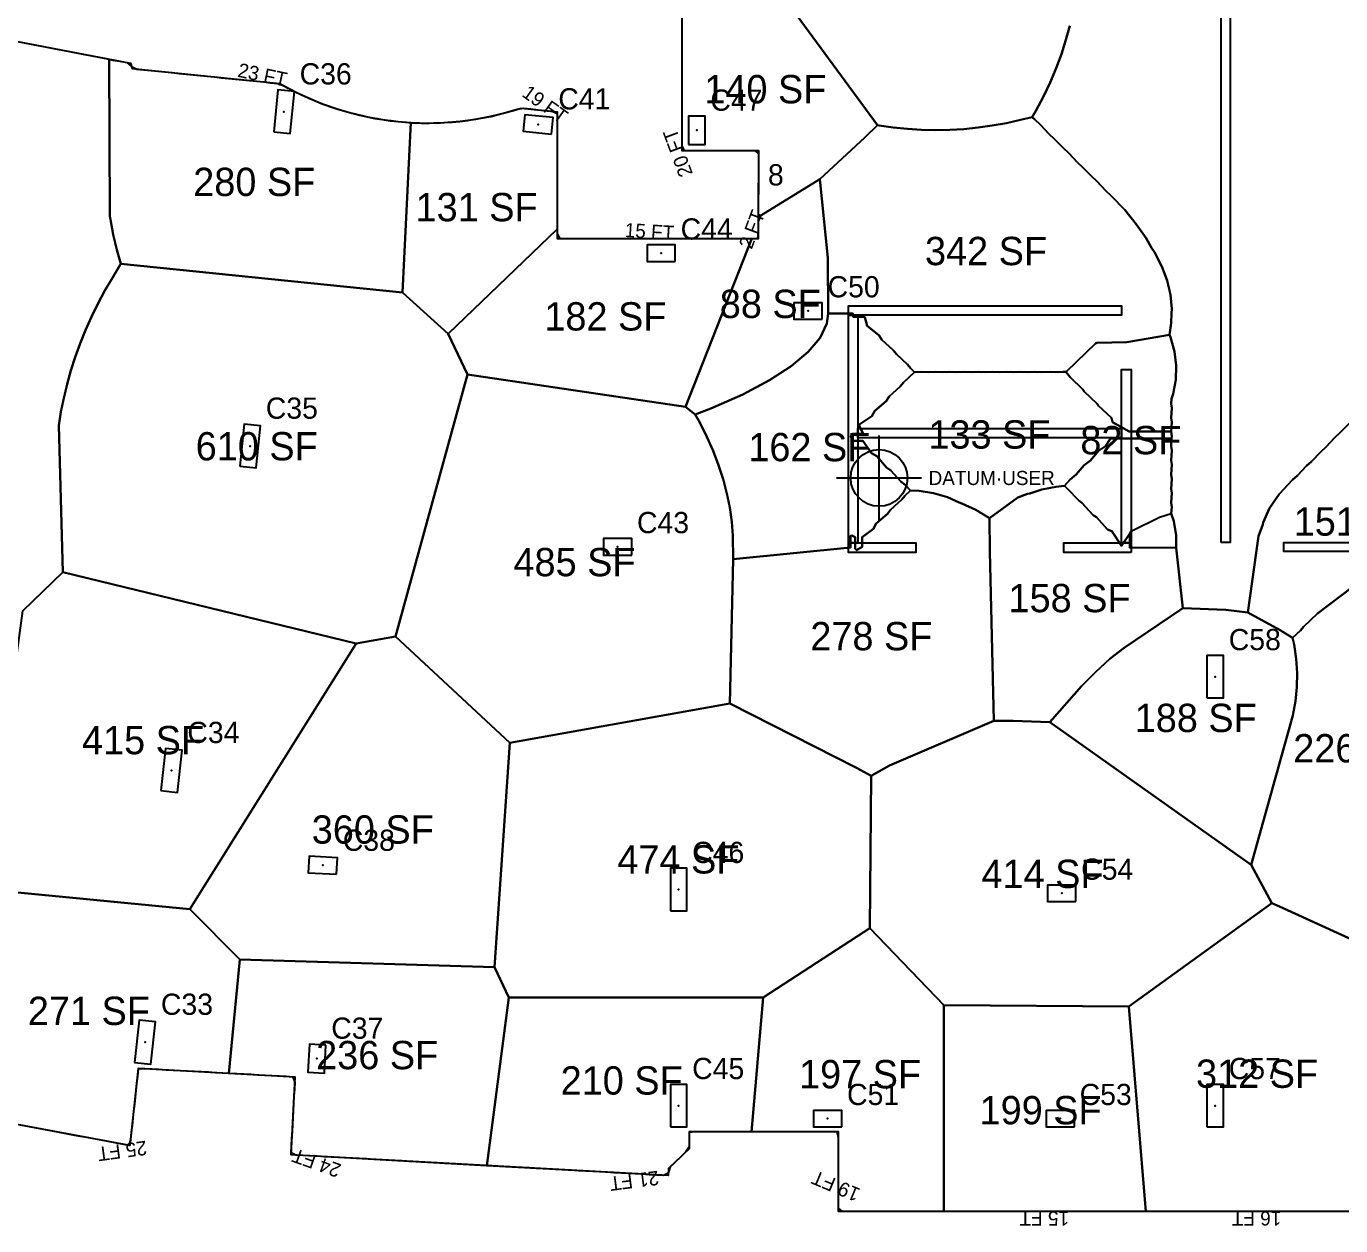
# Model space of a CAD drawing. Header units: metres. Extents: x 3272 to 9634, y 5311 to 56288.
# Drawn here: x 5755 to 6869, y 29863 to 30880 of the extents above; entities that cross this region are included whole.
import ezdxf
from ezdxf.enums import TextEntityAlignment as Align

# ---------------------------------------------------------------- set-up
doc = ezdxf.new("R2010")
doc.units = ezdxf.units.M
for name, color, linetype in [('BOUNDARY', 5, 'Continuous'), ('COL-LABEL', 2, 'Continuous'), ('COLS', 2, 'Continuous'), ('FLOOR NUMBER', 3, 'Continuous'), ('FLOOR_3_AREA_LABELS', 3, 'Continuous'), ('FLOOR_3_BOUNDARY', 5, 'Continuous'), ('FLOOR_3_COLUMNS', 7, 'Continuous'), ('FLOOR_3_DATUM', 4, 'Continuous'), ('FLOOR_3_FASCADE_COLUMNS', 30, 'Continuous'), ('FLOOR_3_FASCADE_WALLS', 4, 'Continuous'), ('FLOOR_3_LARGE_TRIBUTARY', 6, 'Continuous'), ('FLOOR_3_TRIBUTARY_COL_100', 2, 'Continuous'), ('FLOOR_3_TRIBUTARY_COL_104', 2, 'Continuous'), ('FLOOR_3_TRIBUTARY_COL_13', 2, 'Continuous'), ('FLOOR_3_TRIBUTARY_COL_19', 2, 'Continuous'), ('FLOOR_3_TRIBUTARY_COL_20', 2, 'Continuous'), ('FLOOR_3_TRIBUTARY_COL_21', 2, 'Continuous'), ('FLOOR_3_TRIBUTARY_COL_26', 2, 'Continuous'), ('FLOOR_3_TRIBUTARY_COL_3', 2, 'Continuous'), ('FLOOR_3_TRIBUTARY_COL_4', 2, 'Continuous'), ('FLOOR_3_TRIBUTARY_COL_5', 2, 'Continuous'), ('FLOOR_3_TRIBUTARY_COL_68', 2, 'Continuous'), ('FLOOR_3_TRIBUTARY_COL_69', 2, 'Continuous'), ('FLOOR_3_TRIBUTARY_COL_70', 2, 'Continuous'), ('FLOOR_3_TRIBUTARY_COL_71', 2, 'Continuous'), ('FLOOR_3_TRIBUTARY_COL_75', 2, 'Continuous'), ('FLOOR_3_TRIBUTARY_COL_76', 2, 'Continuous'), ('FLOOR_3_TRIBUTARY_COL_77', 2, 'Continuous'), ('FLOOR_3_TRIBUTARY_COL_78', 2, 'Continuous'), ('FLOOR_3_TRIBUTARY_COL_79', 2, 'Continuous'), ('FLOOR_3_WALL_TRIBUTARY_63', 1, 'Continuous'), ('FLOOR_3_WALL_TRIBUTARY_69', 1, 'Continuous'), ('FLOOR_3_WALL_TRIBUTARY_70', 1, 'Continuous'), ('FLOOR_3_WALL_TRIBUTARY_71', 1, 'Continuous'), ('FLOOR_3_WALL_TRIBUTARY_72', 1, 'Continuous'), ('FLOOR_3_WALL_TRIBUTARY_73', 1, 'Continuous'), ('FLOOR_3_WALL_TRIBUTARY_74', 1, 'Continuous'), ('FLOOR_3_WALL_TRIBUTARY_84', 1, 'Continuous'), ('FLOOR_3_WALL_TRIBUTARY_86', 1, 'Continuous'), ('FLOOR_3_WALL_TRIBUTARY_90', 1, 'Continuous'), ('WALL', 4, 'Continuous')]:
    doc.layers.add(name, color=color, linetype=linetype)

msp = doc.modelspace()

# ---------------------------------------------------------------- linework, layer by layer
at = {"layer": 'BOUNDARY'}
msp.add_lwpolyline([(5551.7, 30904.3), (5843, 30848.3), (5844.4, 30843.8), (5969.7, 30831.1, 0.213629), (6174.1, 30810.4), (6204.8, 30807.3), (6204.8, 30699.8), (6375.4, 30699.8), (6375.7, 30774.2), (6310.8, 30774.2), (6310.8, 30920.7)], format="xyb", dxfattribs=at)
msp.add_lwpolyline([(8343.7, 29942.5), (8024.5, 29942.5), (8024.5, 29875.1), (7742.6, 29875.1), (7742.6, 29942.5), (7616.6, 29942.5), (7616.6, 29875.1), (7349.6, 29875.1), (7349.6, 29942.5), (7020.5, 29942.5), (7020.5, 29875.1), (6443.2, 29875.1), (6443.2, 29942.5), (6316.7, 29942.5), (6316.7, 29928.1), (6299, 29911.3), (6298.7, 29905.4), (5979.1, 29923), (5982.7, 29988.9), (5849.6, 29996.2), (5842.4, 29930.9), (5651.2, 29966.6)], dxfattribs=at)
at = {"layer": 'COLS'}
for points in [[(5964.4, 30790.1), (5978.3, 30788.7), (5981.9, 30824.5), (5968, 30825.9)], [(6199.8, 30788.3), (6201.2, 30802.3), (6177.3, 30804.7), (6175.9, 30790.8)], [(6316.1, 30779.6), (6330.1, 30779.6), (6330.1, 30803.6), (6316.1, 30803.6)], [(6304.9, 30680.4), (6304.9, 30694.4), (6280.9, 30694.4), (6280.9, 30680.4)], [(6429.5, 30631.4), (6429.5, 30645.4), (6405.5, 30645.4), (6405.5, 30631.4)], [(5935.7, 30506.7), (5949.6, 30505.3), (5953.2, 30541.1), (5939.3, 30542.5)], [(6267.9, 30431.5), (6267.9, 30445.5), (6243.9, 30445.5), (6243.9, 30431.5)], [(6755.6, 30310.3), (6769.6, 30310.3), (6769.6, 30346.3), (6755.6, 30346.3)], [(5868.8, 30231.8), (5882.7, 30230.3), (5886.7, 30266.1), (5872.8, 30267.6)], [(6017.7, 30160.9), (6018.5, 30174.9), (5994.5, 30176.2), (5993.7, 30162.2)], [(6300.7, 30129.9), (6314.7, 30129.9), (6314.7, 30165.9), (6300.7, 30165.9)], [(6644.5, 30137.7), (6644.5, 30151.7), (6620.5, 30151.7), (6620.5, 30137.7)], [(5846.4, 30001.4), (5860.3, 29999.9), (5864.3, 30035.7), (5850.4, 30037.2)], [(6008.7, 30016.1), (5994.7, 30016.9), (5993.4, 29993), (6007.4, 29992.2)], [(6300.7, 29946.7), (6314.7, 29946.7), (6314.7, 29982.7), (6300.7, 29982.7)], [(6755.6, 29946.7), (6769.6, 29946.7), (6769.6, 29982.7), (6755.6, 29982.7)], [(6446, 29946.7), (6446, 29960.7), (6422, 29960.7), (6422, 29946.7)], [(6643.2, 29946.7), (6643.2, 29960.7), (6619.2, 29960.7), (6619.2, 29946.7)]]:
    msp.add_lwpolyline(points, close=True, dxfattribs=at)
at = {"layer": 'FLOOR_3_BOUNDARY'}
for points in [[(5551.7, 30904.3), (5843, 30848.3), (5844.4, 30843.8), (5969.7, 30831.1), (5981.3, 30824.8), (5993.3, 30819.2), (6005.5, 30814.1), (6018, 30809.7), (6030.7, 30806), (6043.6, 30803), (6056.6, 30800.6), (6069.7, 30798.9), (6082.9, 30797.9), (6096.1, 30797.7), (6109.3, 30798.1), (6122.5, 30799.2), (6135.6, 30800.9), (6148.6, 30803.4), (6161.4, 30806.6), (6174.1, 30810.4), (6204.8, 30807.3), (6204.8, 30699.8), (6375.4, 30699.8), (6375.7, 30774.2), (6310.8, 30774.2), (6310.8, 30920.7)], [(8343.7, 29942.5), (8024.5, 29942.5), (8024.5, 29875.1), (7742.6, 29875.1), (7742.6, 29942.5), (7616.6, 29942.5), (7616.6, 29875.1), (7349.6, 29875.1), (7349.6, 29942.5), (7020.5, 29942.5), (7020.5, 29875.1), (6443.2, 29875.1), (6443.2, 29942.5), (6316.7, 29942.5), (6316.7, 29928.1), (6299, 29911.3), (6298.7, 29905.4), (5979.1, 29923), (5982.7, 29988.9), (5849.6, 29996.2), (5842.4, 29930.9), (5651.2, 29966.6)]]:
    msp.add_lwpolyline(points, dxfattribs=at)
at = {"layer": 'FLOOR_3_COLUMNS'}
for p in [(5973.1, 30807.3), (6188.6, 30796.5), (6323.1, 30791.6), (6292.9, 30687.4), (6417.5, 30638.4), (5944.4, 30523.9), (6255.9, 30438.5), (6762.6, 30328.3), (5877.7, 30248.9), (6006.1, 30168.6), (6307.7, 30147.9), (6632.5, 30144.7), (5855.3, 30018.6), (6001, 30004.6), (6307.7, 29964.7), (6762.6, 29964.7), (6434, 29953.7), (6631.2, 29953.7)]:
    msp.add_point(p, dxfattribs=at)
at = {"layer": 'FLOOR_3_DATUM'}
for p, q in [((6477.6, 30460.8), (6477.6, 30532.8)), ((6441.6, 30496.8), (6513.6, 30496.8))]:
    msp.add_line(p, q, dxfattribs=at)
msp.add_circle((6477.6, 30496.8), 24, dxfattribs=at)
at = {"layer": 'FLOOR_3_FASCADE_COLUMNS'}
for points in [[(6375.5, 30717.3), (6375.5, 30723.3), (6375.5, 30729.3), (6375.5, 30735.3), (6375.5, 30741.3), (6375.6, 30747.3), (6375.6, 30753.3), (6375.6, 30759.3), (6375.6, 30765.3), (6375.7, 30771.3), (6372.6, 30774.2), (6366.6, 30774.2), (6360.6, 30774.2), (6354.6, 30774.2), (6348.6, 30774.2), (6342.6, 30774.2), (6336.6, 30774.2), (6330.6, 30774.2), (6324.6, 30774.2), (6318.6, 30774.2), (6312.6, 30774.2), (6310.8, 30778.4), (6310.8, 30784.4), (6310.8, 30790.4), (6310.8, 30796.4), (6310.8, 30802.4), (6310.8, 30808.4), (6310.8, 30814.4), (6310.8, 30820.4), (6310.8, 30826.4), (6310.8, 30832.4), (6310.8, 30838.4), (6310.8, 30844.4), (6310.8, 30850.4), (6310.8, 30856.4), (6310.8, 30862.4), (6310.8, 30868.4), (6310.8, 30874.4), (6310.8, 30880.4)], [(5822.1, 30852.3), (5828, 30851.1), (5833.9, 30850), (5839.8, 30848.9), (5843.8, 30845.6), (5848.4, 30843.4), (5854.4, 30842.8), (5860.4, 30842.2), (5866.3, 30841.6), (5872.3, 30841), (5878.3, 30840.4), (5884.2, 30839.8), (5890.2, 30839.2), (5896.2, 30838.6), (5902.1, 30838), (5908.1, 30837.4), (5914.1, 30836.8), (5920.1, 30836.1), (5926, 30835.5), (5932, 30834.9), (5938, 30834.3), (5943.9, 30833.7), (5949.9, 30833.1), (5955.9, 30832.5), (5961.8, 30831.9), (5967.8, 30831.3), (5973.3, 30829.2), (5978.6, 30826.3), (5983.9, 30823.6), (5989.4, 30821), (5994.8, 30818.5), (6000.4, 30816.3), (6005.9, 30814), (6011.6, 30812), (6017.2, 30810), (6023, 30808.3), (6028.7, 30806.6), (6034.6, 30805.1), (6040.4, 30803.7), (6046.3, 30802.5), (6052.2, 30801.4), (6058.1, 30800.4), (6064, 30799.7), (6070, 30798.9), (6076, 30798.5), (6081.9, 30798)], [(6081.9, 30798), (6087.9, 30797.8), (6093.9, 30797.7), (6099.9, 30797.8), (6105.9, 30798), (6111.9, 30798.3), (6117.9, 30798.8), (6123.9, 30799.3), (6129.8, 30800.2), (6135.8, 30801), (6141.7, 30802.1), (6147.6, 30803.2), (6153.4, 30804.6), (6159.2, 30806), (6165, 30807.7), (6170.7, 30809.4), (6176.6, 30810.2), (6182.5, 30809.6), (6188.5, 30809), (6194.5, 30808.3), (6200.5, 30807.7), (6204.8, 30805.7), (6204.8, 30799.7), (6204.8, 30793.7), (6204.8, 30787.7), (6204.8, 30781.7), (6204.8, 30775.7), (6204.8, 30769.7), (6204.8, 30763.7), (6204.8, 30757.7), (6204.8, 30751.7), (6204.8, 30745.7), (6204.8, 30739.7), (6204.8, 30733.7), (6204.8, 30727.7), (6204.8, 30721.7), (6204.8, 30715.7), (6204.8, 30709.7)], [(6368.9, 30699.8), (6374.9, 30699.8), (6375.4, 30705.3), (6375.4, 30711.3), (6375.5, 30717.3)], [(6204.8, 30709.7), (6204.8, 30703.7), (6206.9, 30699.8), (6212.9, 30699.8), (6218.9, 30699.8), (6224.9, 30699.8), (6230.9, 30699.8), (6236.9, 30699.8), (6242.9, 30699.8), (6248.9, 30699.8), (6254.9, 30699.8), (6260.9, 30699.8), (6266.9, 30699.8), (6272.9, 30699.8), (6278.9, 30699.8), (6284.9, 30699.8), (6290.9, 30699.8), (6296.9, 30699.8), (6302.9, 30699.8), (6308.9, 30699.8), (6314.9, 30699.8), (6320.9, 30699.8), (6326.9, 30699.8), (6332.9, 30699.8), (6338.9, 30699.8), (6344.9, 30699.8), (6350.9, 30699.8), (6356.9, 30699.8), (6362.9, 30699.8), (6368.9, 30699.8)], [(5927, 29992), (5921, 29992.3), (5915, 29992.6), (5909, 29993), (5903, 29993.3), (5897, 29993.6), (5891.1, 29994), (5885.1, 29994.3), (5879.1, 29994.6), (5873.1, 29994.9), (5867.1, 29995.3), (5861.1, 29995.6), (5855.1, 29995.9), (5849.6, 29995.8), (5848.9, 29989.8), (5848.2, 29983.8), (5847.6, 29977.9), (5846.9, 29971.9), (5846.3, 29965.9), (5845.6, 29960), (5844.9, 29954), (5844.3, 29948), (5843.6, 29942.1), (5843, 29936.1), (5841.7, 29931), (5835.8, 29932.1), (5829.9, 29933.2), (5824, 29934.3), (5818.1, 29935.4), (5812.2, 29936.5), (5806.3, 29937.6), (5800.4, 29938.7), (5794.5, 29939.8), (5788.6, 29940.9), (5782.7, 29942), (5776.8, 29943.1), (5770.9, 29944.2), (5765, 29945.3), (5759.1, 29946.4), (5753.2, 29947.5)], [(6145, 29913.8), (6139, 29914.2), (6133.1, 29914.5), (6127.1, 29914.8), (6121.1, 29915.2), (6115.1, 29915.5), (6109.1, 29915.8), (6103.1, 29916.2), (6097.1, 29916.5), (6091.1, 29916.8), (6085.1, 29917.1), (6079.1, 29917.5), (6073.1, 29917.8), (6067.2, 29918.1), (6061.2, 29918.5), (6055.2, 29918.8), (6049.2, 29919.1), (6043.2, 29919.5), (6037.2, 29919.8), (6031.2, 29920.1), (6025.2, 29920.5), (6019.2, 29920.8), (6013.2, 29921.1), (6007.2, 29921.4), (6001.3, 29921.8), (5995.3, 29922.1), (5989.3, 29922.4), (5983.3, 29922.8), (5979.2, 29924.8), (5979.5, 29930.8), (5979.8, 29936.8), (5980.2, 29942.8), (5980.5, 29948.8), (5980.8, 29954.7), (5981.2, 29960.7), (5981.5, 29966.7), (5981.8, 29972.7), (5982.2, 29978.7), (5982.5, 29984.7), (5980.9, 29989), (5974.9, 29989.3), (5968.9, 29989.7), (5962.9, 29990), (5957, 29990.3), (5951, 29990.6), (5945, 29991), (5939, 29991.3), (5933, 29991.6), (5927, 29992)], [(6370, 29942.5), (6364, 29942.5), (6358, 29942.5), (6352, 29942.5), (6346, 29942.5), (6340, 29942.5), (6334, 29942.5), (6328, 29942.5), (6322, 29942.5), (6316.7, 29941.9), (6316.7, 29935.9), (6316.7, 29929.9), (6313.6, 29925.2), (6309.3, 29921.1), (6304.9, 29916.9), (6300.5, 29912.8), (6298.8, 29907.5), (6294.8, 29905.6), (6288.8, 29905.9), (6282.8, 29906.2), (6276.8, 29906.6), (6270.8, 29906.9), (6264.9, 29907.2), (6258.9, 29907.6), (6252.9, 29907.9), (6246.9, 29908.2), (6240.9, 29908.5), (6234.9, 29908.9), (6228.9, 29909.2), (6222.9, 29909.5), (6216.9, 29909.9), (6210.9, 29910.2), (6204.9, 29910.5), (6199, 29910.9), (6193, 29911.2), (6187, 29911.5), (6181, 29911.9), (6175, 29912.2), (6169, 29912.5), (6163, 29912.8), (6157, 29913.2), (6151, 29913.5), (6145, 29913.8)], [(6530.7, 29875.1), (6524.7, 29875.1), (6518.7, 29875.1), (6512.7, 29875.1), (6506.7, 29875.1), (6500.7, 29875.1), (6494.7, 29875.1), (6488.7, 29875.1), (6482.7, 29875.1), (6476.7, 29875.1), (6470.7, 29875.1), (6464.7, 29875.1), (6458.7, 29875.1), (6452.7, 29875.1), (6446.7, 29875.1), (6443.2, 29877.7), (6443.2, 29883.7), (6443.2, 29889.7), (6443.2, 29895.7), (6443.2, 29901.7), (6443.2, 29907.7), (6443.2, 29913.7), (6443.2, 29919.7), (6443.2, 29925.7), (6443.2, 29931.7), (6443.2, 29937.7), (6442, 29942.5), (6436, 29942.5), (6430, 29942.5), (6424, 29942.5), (6418, 29942.5), (6412, 29942.5), (6406, 29942.5), (6400, 29942.5), (6394, 29942.5), (6388, 29942.5), (6382, 29942.5), (6376, 29942.5), (6370, 29942.5)], [(6704.7, 29875.1), (6698.7, 29875.1), (6692.7, 29875.1), (6686.7, 29875.1), (6680.7, 29875.1), (6674.7, 29875.1), (6668.7, 29875.1), (6662.7, 29875.1), (6656.7, 29875.1), (6650.7, 29875.1), (6644.7, 29875.1), (6638.7, 29875.1), (6632.7, 29875.1), (6626.7, 29875.1), (6620.7, 29875.1), (6614.7, 29875.1), (6608.7, 29875.1), (6602.7, 29875.1), (6596.7, 29875.1), (6590.7, 29875.1), (6584.7, 29875.1), (6578.7, 29875.1), (6572.7, 29875.1), (6566.7, 29875.1), (6560.7, 29875.1), (6554.7, 29875.1), (6548.7, 29875.1), (6542.7, 29875.1), (6536.7, 29875.1), (6530.7, 29875.1)], [(6872.7, 29875.1), (6866.7, 29875.1), (6860.7, 29875.1), (6854.7, 29875.1), (6848.7, 29875.1), (6842.7, 29875.1), (6836.7, 29875.1), (6830.7, 29875.1), (6824.7, 29875.1), (6818.7, 29875.1), (6812.7, 29875.1), (6806.7, 29875.1), (6800.7, 29875.1), (6794.7, 29875.1), (6788.7, 29875.1), (6782.7, 29875.1), (6776.7, 29875.1), (6770.7, 29875.1), (6764.7, 29875.1), (6758.7, 29875.1), (6752.7, 29875.1), (6746.7, 29875.1), (6740.7, 29875.1), (6734.7, 29875.1), (6728.7, 29875.1), (6722.7, 29875.1), (6716.7, 29875.1), (6710.7, 29875.1), (6704.7, 29875.1)]]:
    msp.add_lwpolyline(points, dxfattribs=at)
at = {"layer": 'FLOOR_3_FASCADE_WALLS'}
msp.add_lwpolyline([(5751.4, 30865.9), (5757.3, 30864.8), (5763.2, 30863.6), (5769.1, 30862.5), (5775, 30861.4), (5780.9, 30860.2), (5786.7, 30859.1), (5792.6, 30858), (5798.5, 30856.8), (5804.4, 30855.7), (5810.3, 30854.6), (5816.2, 30853.4), (5822.1, 30852.3)], dxfattribs=at)
at = {"layer": 'FLOOR_3_LARGE_TRIBUTARY'}
for points in [[(6376.8, 30931.4), (6476.3, 30795.9), (6465.6, 30785.3), (6427.3, 30750.1), (6377.4, 30719.4), (6375.5, 30720), (6375.7, 30774.2), (6310.8, 30774.2), (6310.8, 30890), (6376.8, 30931.4)], [(5831.5, 30690.2), (5828.4, 30703.1), (5825.9, 30715.8), (5825.4, 30718.6), (5824.9, 30851.7), (5843, 30848.3), (5844.4, 30843.8), (5969.7, 30831.1), (5981.3, 30824.8), (5993.3, 30819.2), (6005.5, 30814.1), (6018, 30809.7), (6030.7, 30806), (6043.6, 30803), (6056.6, 30800.6), (6069.7, 30798.9), (6080.7, 30798.1), (6073.5, 30654), (5834.8, 30678.2), (5831.5, 30690.2)], [(6073.5, 30654), (6080.7, 30798.1), (6082.9, 30797.9), (6096.1, 30797.7), (6109.3, 30798.1), (6122.5, 30799.2), (6135.6, 30800.9), (6148.6, 30803.4), (6161.4, 30806.6), (6174.1, 30810.4), (6204.8, 30807.3), (6204.8, 30707.6), (6112.4, 30619.1), (6073.5, 30654)], [(6549.7, 30586.9), (6543.6, 30586.5), (6537.7, 30586.9), (6531.6, 30586.5), (6525.7, 30586.9), (6519.6, 30586.5), (6513.7, 30586.9), (6507.8, 30586.5), (6504.4, 30589.8), (6501.7, 30593.1), (6492.3, 30601.8), (6489.7, 30605.2), (6480.1, 30613.8), (6477.7, 30617.6), (6467.5, 30625.8), (6465.7, 30633.2), (6455.8, 30633.3), (6455.4, 30636.2), (6434.6, 30636.2), (6434.1, 30683.4), (6427.3, 30750.1), (6465.6, 30785.3), (6476.3, 30795.9), (6477.6, 30795.7), (6489.6, 30794), (6501.6, 30792.7), (6513.6, 30792), (6525.6, 30791.7), (6537.6, 30791.9), (6549.6, 30792.6), (6561.6, 30793.8), (6573.6, 30795.5), (6585.6, 30797.6), (6597.6, 30800.3), (6607.5, 30802.8), (6609.6, 30800.6), (6614.4, 30796.1), (6621.6, 30788.6), (6626.4, 30784.1), (6633.6, 30776.6), (6638.4, 30772.1), (6645.6, 30764.6), (6650.5, 30760.1), (6657.6, 30752.6), (6662.5, 30748.1), (6669.6, 30740.6), (6674.5, 30736.1), (6685.9, 30724.1), (6695.7, 30712.1), (6704, 30700.1), (6708.6, 30691.8), (6711.1, 30688.1), (6717.3, 30676.1), (6721.8, 30664.1), (6724.6, 30652.1), (6725.7, 30640.1), (6725.5, 30636.6), (6725.4, 30628.1), (6723.9, 30618.1), (6687.8, 30611.8), (6662.3, 30611.3), (6661, 30610.8), (6636.8, 30587.4), (6636, 30586.8), (6633.7, 30586.9), (6627.6, 30586.5), (6621.7, 30586.9), (6615.6, 30586.5), (6609.7, 30586.9), (6603.6, 30586.5), (6597.7, 30586.9), (6591.6, 30586.5), (6585.7, 30586.9), (6579.6, 30586.5), (6573.7, 30586.9), (6567.6, 30586.5), (6561.7, 30586.9), (6555.6, 30586.5), (6549.7, 30586.9)], [(6369.7, 30699.8), (6375.4, 30699.8), (6375.4, 30714.3), (6377.4, 30719.4), (6427.3, 30750.1), (6434.1, 30683.4), (6434.6, 30636.2), (6433.4, 30627.7), (6427.6, 30615.7), (6417.5, 30603.7), (6403.2, 30591.7), (6384.7, 30579.7), (6362, 30567.7), (6335.1, 30555.7), (6321.7, 30550.5), (6313.6, 30557.1), (6369.7, 30699.8)], [(6112.4, 30619.1), (6204.8, 30707.6), (6204.8, 30699.8), (6369.7, 30699.8), (6313.6, 30557.1), (6128.6, 30584.6), (6112.4, 30619.1)], [(5815.4, 30644.5), (5821.3, 30655.6), (5827.6, 30666.6), (5834.3, 30677.5), (5834.8, 30678.2), (6073.5, 30654), (6112.4, 30619.1), (6128.6, 30584.6), (6067.6, 30362.3), (6034.4, 30356.5), (5785.5, 30416.9), (5782.1, 30541.4), (5784, 30552.8), (5786.4, 30564.5), (5789.2, 30576.2), (5792.5, 30587.8), (5796.2, 30599.3), (5800.3, 30610.7), (5804.9, 30622), (5809.9, 30633.3), (5815.4, 30644.5)], [(6351.1, 30471.7), (6348.7, 30483.7), (6345.5, 30495.7), (6341.6, 30507.7), (6337, 30519.7), (6331.7, 30531.7), (6325.6, 30543.7), (6321.7, 30550.5), (6335.1, 30555.7), (6362, 30567.7), (6384.7, 30579.7), (6403.2, 30591.7), (6417.5, 30603.7), (6427.6, 30615.7), (6433.4, 30627.7), (6434.6, 30636.2), (6455.4, 30636.2), (6455.8, 30633.3), (6465.7, 30633.2), (6467.5, 30625.8), (6477.7, 30617.6), (6480.1, 30613.8), (6489.7, 30605.2), (6492.3, 30601.8), (6501.7, 30593.1), (6504.4, 30589.8), (6507.8, 30586.5), (6507.6, 30586.4), (6498.4, 30577.8), (6495.6, 30574.3), (6486.3, 30565.8), (6483.6, 30562), (6474, 30553.8), (6471.6, 30549.2), (6460.4, 30541.8), (6464.1, 30534.2), (6455.1, 30534.2), (6453.5, 30531.7), (6456.5, 30528.2), (6464, 30528.2), (6471.2, 30517.8), (6475.7, 30515.4), (6484, 30505.8), (6487.7, 30503.1), (6496.2, 30493.8), (6499.7, 30491), (6504.2, 30486.2), (6499.4, 30481.8), (6496.9, 30478.5), (6487.3, 30469.8), (6484.9, 30466.3), (6475, 30457.8), (6472.9, 30453.6), (6463.3, 30446.7), (6463.3, 30438.4), (6458.5, 30435.6), (6457.3, 30436.6), (6457.3, 30446.7), (6454.5, 30448), (6453.3, 30447.7), (6453.3, 30437.8), (6354, 30427.9), (6353.7, 30447.7), (6352.7, 30459.7), (6351.1, 30471.7)], [(6636.8, 30587.4), (6661, 30610.8), (6662.3, 30611.3), (6687.8, 30611.8), (6723.9, 30618.1), (6724.8, 30616.1), (6728.2, 30604.1), (6729.6, 30592.1), (6729.2, 30580.1), (6726.9, 30568.1), (6725.5, 30564), (6725.3, 30559.7), (6725.7, 30556.1), (6725.3, 30547.7), (6725.7, 30544.1), (6725.3, 30536.2), (6689.7, 30536.2), (6675.6, 30544), (6674.8, 30547.7), (6663.6, 30557.9), (6662.6, 30559.7), (6651.6, 30570.1), (6650.5, 30571.7), (6639.6, 30582.2), (6636, 30586.8), (6636.8, 30587.4)], [(6128.6, 30584.6), (6313.6, 30557.1), (6321.7, 30550.5), (6325.6, 30543.7), (6331.7, 30531.7), (6337, 30519.7), (6341.6, 30507.7), (6345.5, 30495.7), (6348.7, 30483.7), (6351.1, 30471.7), (6352.7, 30459.7), (6353.7, 30447.7), (6354, 30427.9), (6351, 30305.5), (6164.7, 30272.3), (6067.6, 30362.3), (6128.6, 30584.6)], [(6545.4, 30476.1), (6535.7, 30480.4), (6523.7, 30484), (6511.7, 30486), (6504.2, 30486.2), (6499.7, 30491), (6496.2, 30493.8), (6487.7, 30503.1), (6484, 30505.8), (6475.7, 30515.4), (6471.2, 30517.8), (6464, 30528.2), (6456.5, 30528.2), (6453.5, 30531.7), (6455.1, 30534.2), (6464.1, 30534.2), (6460.4, 30541.8), (6471.6, 30549.2), (6474, 30553.8), (6483.6, 30562), (6486.3, 30565.8), (6495.6, 30574.3), (6498.4, 30577.8), (6507.6, 30586.4), (6507.8, 30586.5), (6513.7, 30586.9), (6519.6, 30586.5), (6525.7, 30586.9), (6531.6, 30586.5), (6537.7, 30586.9), (6543.6, 30586.5), (6549.7, 30586.9), (6555.6, 30586.5), (6561.7, 30586.9), (6567.6, 30586.5), (6573.7, 30586.9), (6579.6, 30586.5), (6585.7, 30586.9), (6591.6, 30586.5), (6597.7, 30586.9), (6603.6, 30586.5), (6609.7, 30586.9), (6615.6, 30586.5), (6621.7, 30586.9), (6627.6, 30586.5), (6633.7, 30586.9), (6636, 30586.8), (6639.6, 30582.2), (6650.5, 30571.7), (6651.6, 30570.1), (6662.6, 30559.7), (6663.6, 30557.9), (6674.8, 30547.7), (6675.6, 30544), (6689.7, 30536.2), (6725.3, 30536.2), (6725.7, 30532.1), (6725.6, 30530.2), (6673.8, 30530.2), (6669.5, 30523.7), (6663.6, 30519.9), (6657, 30511.7), (6651.6, 30507.6), (6644.7, 30499.7), (6639.6, 30495.4), (6634.7, 30490), (6627.6, 30489.4), (6615.6, 30487), (6605.5, 30483.7), (6603.6, 30483.3), (6595.3, 30480.3), (6571.2, 30462.7), (6559.6, 30469.7), (6547.7, 30475.3), (6545.4, 30476.1)], [(6683.2, 30439.2), (6675, 30451.7), (6671.2, 30453.1), (6661.9, 30463.7), (6659.2, 30465.4), (6649.6, 30475.7), (6647.2, 30477.5), (6637.5, 30487.7), (6634.7, 30490), (6639.6, 30495.4), (6644.7, 30499.7), (6651.6, 30507.6), (6657, 30511.7), (6663.6, 30519.9), (6669.5, 30523.7), (6673.8, 30530.2), (6725.6, 30530.2), (6725.3, 30523.7), (6725.7, 30520.1), (6725.3, 30511.7), (6725.7, 30508.1), (6725.3, 30499.7), (6725.7, 30496.1), (6725.3, 30487.7), (6725.7, 30484.1), (6725.3, 30475.7), (6725.7, 30472.1), (6725.4, 30466.6), (6727.5, 30460.1), (6729.4, 30448.1), (6729.5, 30437.7), (6690.3, 30437.7), (6690.3, 30449.6), (6683.2, 30439.2)], [(6649.3, 30320.3), (6622.3, 30289.8), (6591.4, 30290.9), (6574.9, 30291), (6571.5, 30434.6), (6571.2, 30462.7), (6595.3, 30480.3), (6603.6, 30483.3), (6605.5, 30483.7), (6615.6, 30487), (6627.6, 30489.4), (6634.7, 30490), (6637.5, 30487.7), (6647.2, 30477.5), (6649.6, 30475.7), (6659.2, 30465.4), (6661.9, 30463.7), (6671.2, 30453.1), (6675, 30451.7), (6683.2, 30439.2), (6690.3, 30449.6), (6691.3, 30451.7), (6715.3, 30463.7), (6725.4, 30466.6), (6727.5, 30460.1), (6729.4, 30448.1), (6729.5, 30437.7), (6735.1, 30386.5), (6685.3, 30352.8), (6673.3, 30343.4), (6661.3, 30332.5), (6649.3, 30320.3)], [(6475, 30457.8), (6484.9, 30466.3), (6487.3, 30469.8), (6496.9, 30478.5), (6499.4, 30481.8), (6504.2, 30486.2), (6511.7, 30486), (6523.7, 30484), (6535.7, 30480.4), (6545.4, 30476.1), (6547.7, 30475.3), (6559.6, 30469.7), (6571.2, 30462.7), (6571.5, 30434.6), (6574.9, 30291), (6486.6, 30253.2), (6471, 30244.2), (6458.5, 30251.1), (6351, 30305.5), (6354, 30427.9), (6453.3, 30437.8), (6453.3, 30447.7), (6454.5, 30448), (6457.3, 30446.7), (6457.3, 30436.6), (6458.5, 30435.6), (6463.3, 30438.4), (6463.3, 30446.7), (6472.9, 30453.6), (6475, 30457.8)], [(5785.5, 30416.9), (6034.4, 30356.5), (5893.3, 30131.2), (5723.7, 30147.6), (5720.4, 30153.9), (5751.7, 30384.2), (5785.5, 30416.9)], [(6649.3, 30320.3), (6661.3, 30332.5), (6673.3, 30343.4), (6685.3, 30352.8), (6735.1, 30386.5), (6771.5, 30384.9), (6790.2, 30382.8), (6817.8, 30367.9), (6828.2, 30361.2), (6829.5, 30355.5), (6831.3, 30343.5), (6832.1, 30331.5), (6831.9, 30319.5), (6830.6, 30307.5), (6828.3, 30295.5), (6793, 30168.9), (6622.3, 30289.8), (6649.3, 30320.3)], [(5893.3, 30131.2), (6034.4, 30356.5), (6067.6, 30362.3), (6164.7, 30272.3), (6151.6, 30082), (5935.6, 30088.6), (5893.3, 30131.2)], [(6351, 30305.5), (6458.5, 30251.1), (6471, 30244.2), (6469.8, 30115.2), (6379.3, 30056.3), (6163.7, 30056.3), (6151.6, 30082), (6164.7, 30272.3), (6351, 30305.5)], [(6486.6, 30253.2), (6574.9, 30291), (6591.4, 30290.9), (6622.3, 30289.8), (6793, 30168.9), (6810.5, 30136.4), (6689.4, 30048.8), (6532.6, 30049.9), (6469.8, 30115.2), (6471, 30244.2), (6486.6, 30253.2)], [(5723.7, 30147.6), (5893.3, 30131.2), (5935.6, 30088.6), (5926.3, 29992), (5849.6, 29996.2), (5842.4, 29930.9), (5688.6, 29959.6), (5723.7, 30147.6)], [(6810.5, 30136.4), (6817.1, 30133.5), (6891.9, 30099.3), (6891.9, 29875.1), (6703.9, 29875.1), (6689.4, 30048.8), (6810.5, 30136.4)], [(6379.3, 30056.3), (6469.8, 30115.2), (6532.6, 30049.9), (6532.6, 29875.1), (6443.2, 29875.1), (6443.2, 29942.5), (6369.4, 29942.5), (6379.3, 30056.3)], [(5935.6, 30088.6), (6151.6, 30082), (6163.7, 30056.3), (6145.2, 29913.8), (5979.1, 29923), (5982.7, 29988.9), (5926.3, 29992), (5935.6, 30088.6)], [(6163.7, 30056.3), (6379.3, 30056.3), (6369.4, 29942.5), (6316.7, 29942.5), (6316.7, 29928.1), (6299, 29911.3), (6298.7, 29905.4), (6145.2, 29913.8), (6163.7, 30056.3)], [(6532.6, 30049.9), (6689.4, 30048.8), (6703.9, 29875.1), (6532.6, 29875.1), (6532.6, 30049.9)]]:
    msp.add_lwpolyline(points, close=True, dxfattribs=at)
for points in [[(6639.4, 30880.1), (6636.1, 30868.1), (6632.2, 30856.1), (6627.7, 30844.1), (6622.6, 30832.1), (6616.9, 30820.1), (6610.6, 30808.1), (6607.5, 30802.8), (6597.6, 30800.3), (6585.6, 30797.6), (6573.6, 30795.5), (6561.6, 30793.8), (6549.6, 30792.6), (6537.6, 30791.9), (6525.6, 30791.7), (6513.6, 30792), (6501.6, 30792.7), (6489.6, 30794), (6477.6, 30795.7), (6476.3, 30795.9), (6376.8, 30931.4)], [(6876.1, 30543.1), (6868.3, 30535), (6864.1, 30531.1), (6856.3, 30522.9), (6852.1, 30519.1), (6844.3, 30510.9), (6840, 30507.1), (6832.3, 30498.9), (6828, 30495.1), (6816.9, 30483.1), (6808.7, 30471.1), (6803.3, 30459.1), (6802.9, 30457.4), (6799.2, 30447.6), (6790.2, 30382.8), (6771.5, 30384.9), (6735.1, 30386.5), (6729.5, 30437.7), (6729.4, 30448.1), (6727.5, 30460.1), (6725.4, 30466.6), (6725.7, 30472.1), (6725.3, 30475.7), (6725.7, 30484.1), (6725.3, 30487.7), (6725.7, 30496.1), (6725.3, 30499.7), (6725.7, 30508.1), (6725.3, 30511.7), (6725.7, 30520.1), (6725.3, 30523.7), (6725.6, 30530.2), (6725.7, 30532.1), (6725.3, 30536.2), (6725.7, 30544.1), (6725.3, 30547.7), (6725.7, 30556.1), (6725.3, 30559.7), (6725.5, 30564), (6726.9, 30568.1), (6729.2, 30580.1), (6729.6, 30592.1), (6728.2, 30604.1), (6724.8, 30616.1), (6723.9, 30618.1), (6725.4, 30628.1), (6725.5, 30636.6), (6725.7, 30640.1), (6724.6, 30652.1), (6721.8, 30664.1), (6717.3, 30676.1), (6711.1, 30688.1), (6708.6, 30691.8), (6704, 30700.1), (6695.7, 30712.1), (6685.9, 30724.1), (6674.5, 30736.1), (6669.6, 30740.6), (6669.6, 30740.6), (6662.5, 30748.1), (6657.6, 30752.6), (6650.5, 30760.1), (6645.6, 30764.6), (6638.4, 30772.1), (6633.6, 30776.6), (6626.4, 30784.1), (6621.6, 30788.6), (6614.4, 30796.1), (6609.6, 30800.6), (6607.5, 30802.8), (6610.6, 30808.1), (6616.9, 30820.1), (6622.6, 30832.1), (6627.7, 30844.1), (6632.2, 30856.1), (6636.1, 30868.1), (6639.4, 30880.1)], [(5688.4, 30878), (5824.9, 30851.7), (5825.4, 30718.6), (5825.9, 30715.8), (5828.4, 30703.1), (5831.5, 30690.2), (5834.8, 30678.2), (5834.3, 30677.5), (5827.6, 30666.6), (5821.3, 30655.6), (5815.4, 30644.5), (5809.9, 30633.3), (5804.9, 30622), (5800.3, 30610.7), (5796.2, 30599.3), (5792.5, 30587.8), (5789.2, 30576.2), (5786.4, 30564.5), (5784, 30552.8), (5782.1, 30541.4), (5785.5, 30416.9), (5751.7, 30384.2)], [(6878.4, 30404), (6849.4, 30382), (6837.4, 30370.5), (6837.4, 30370.5), (6834.8, 30367.5), (6828.2, 30361.2), (6817.8, 30367.9), (6790.2, 30382.8), (6799.2, 30447.6), (6802.9, 30457.4), (6803.3, 30459.1), (6808.7, 30471.1), (6816.9, 30483.1), (6828, 30495.1), (6832.3, 30498.9), (6840, 30507.1), (6844.3, 30510.9), (6852.1, 30519.1), (6856.3, 30522.9), (6864.1, 30531.1), (6868.3, 30535), (6876.1, 30543.1)], [(6891.9, 30099.3), (6817.1, 30133.5), (6810.5, 30136.4), (6793, 30168.9), (6828.3, 30295.5), (6830.6, 30307.5), (6831.9, 30319.5), (6832.1, 30331.5), (6831.3, 30343.5), (6829.5, 30355.5), (6828.2, 30361.2), (6834.8, 30367.5), (6837.4, 30370.5), (6849.4, 30382), (6878.4, 30404)]]:
    msp.add_lwpolyline(points, dxfattribs=at)
at = {"layer": 'FLOOR_3_TRIBUTARY_COL_100'}
msp.add_lwpolyline([(5935.6, 30088.6), (6151.6, 30082), (6163.7, 30056.3), (6145.2, 29913.8), (5979.1, 29923), (5982.7, 29988.9), (5926.3, 29992), (5935.6, 30088.6)], close=True, dxfattribs=at)
at = {"layer": 'FLOOR_3_TRIBUTARY_COL_104'}
msp.add_lwpolyline([(6639.4, 30880.1), (6636.1, 30868.1), (6632.2, 30856.1), (6627.7, 30844.1), (6622.6, 30832.1), (6616.9, 30820.1), (6610.6, 30808.1), (6607.5, 30802.8), (6597.6, 30800.3), (6585.6, 30797.6), (6573.6, 30795.5), (6561.6, 30793.8), (6549.6, 30792.6), (6537.6, 30791.9), (6525.6, 30791.7), (6513.6, 30792), (6501.6, 30792.7), (6489.6, 30794), (6477.6, 30795.7), (6476.3, 30795.9), (6376.8, 30931.4)], dxfattribs=at)
at = {"layer": 'FLOOR_3_TRIBUTARY_COL_13'}
msp.add_lwpolyline([(6351, 30305.5), (6458.5, 30251.1), (6471, 30244.2), (6469.8, 30115.2), (6379.3, 30056.3), (6163.7, 30056.3), (6151.6, 30082), (6164.7, 30272.3), (6351, 30305.5)], close=True, dxfattribs=at)
at = {"layer": 'FLOOR_3_TRIBUTARY_COL_19'}
msp.add_lwpolyline([(5831.5, 30690.2), (5828.4, 30703.1), (5825.9, 30715.8), (5825.4, 30718.6), (5824.9, 30851.7), (5843, 30848.3), (5844.4, 30843.8), (5969.7, 30831.1), (5981.3, 30824.8), (5993.3, 30819.2), (6005.5, 30814.1), (6018, 30809.7), (6030.7, 30806), (6043.6, 30803), (6056.6, 30800.6), (6069.7, 30798.9), (6080.7, 30798.1), (6073.5, 30654), (5834.8, 30678.2), (5831.5, 30690.2)], close=True, dxfattribs=at)
at = {"layer": 'FLOOR_3_TRIBUTARY_COL_20'}
msp.add_lwpolyline([(6810.5, 30136.4), (6817.1, 30133.5), (6891.9, 30099.3), (6891.9, 29875.1), (6703.9, 29875.1), (6689.4, 30048.8), (6810.5, 30136.4)], close=True, dxfattribs=at)
at = {"layer": 'FLOOR_3_TRIBUTARY_COL_21'}
msp.add_lwpolyline([(6649.3, 30320.3), (6661.3, 30332.5), (6673.3, 30343.4), (6685.3, 30352.8), (6735.1, 30386.5), (6771.5, 30384.9), (6790.2, 30382.8), (6817.8, 30367.9), (6828.2, 30361.2), (6829.5, 30355.5), (6831.3, 30343.5), (6832.1, 30331.5), (6831.9, 30319.5), (6830.6, 30307.5), (6828.3, 30295.5), (6793, 30168.9), (6622.3, 30289.8), (6649.3, 30320.3)], close=True, dxfattribs=at)
at = {"layer": 'FLOOR_3_TRIBUTARY_COL_26'}
msp.add_lwpolyline([(5815.4, 30644.5), (5821.3, 30655.6), (5827.6, 30666.6), (5834.3, 30677.5), (5834.8, 30678.2), (6073.5, 30654), (6112.4, 30619.1), (6128.6, 30584.6), (6067.6, 30362.3), (6034.4, 30356.5), (5785.5, 30416.9), (5782.1, 30541.4), (5784, 30552.8), (5786.4, 30564.5), (5789.2, 30576.2), (5792.5, 30587.8), (5796.2, 30599.3), (5800.3, 30610.7), (5804.9, 30622), (5809.9, 30633.3), (5815.4, 30644.5)], close=True, dxfattribs=at)
at = {"layer": 'FLOOR_3_TRIBUTARY_COL_3'}
msp.add_lwpolyline([(5723.7, 30147.6), (5893.3, 30131.2), (5935.6, 30088.6), (5926.3, 29992), (5849.6, 29996.2), (5842.4, 29930.9), (5688.6, 29959.6), (5723.7, 30147.6)], close=True, dxfattribs=at)
at = {"layer": 'FLOOR_3_TRIBUTARY_COL_4'}
msp.add_lwpolyline([(6163.7, 30056.3), (6379.3, 30056.3), (6369.4, 29942.5), (6316.7, 29942.5), (6316.7, 29928.1), (6299, 29911.3), (6298.7, 29905.4), (6145.2, 29913.8), (6163.7, 30056.3)], close=True, dxfattribs=at)
at = {"layer": 'FLOOR_3_TRIBUTARY_COL_5'}
msp.add_lwpolyline([(5785.5, 30416.9), (6034.4, 30356.5), (5893.3, 30131.2), (5723.7, 30147.6), (5720.4, 30153.9), (5751.7, 30384.2), (5785.5, 30416.9)], close=True, dxfattribs=at)
at = {"layer": 'FLOOR_3_TRIBUTARY_COL_68'}
msp.add_lwpolyline([(6376.8, 30931.4), (6476.3, 30795.9), (6465.6, 30785.3), (6427.3, 30750.1), (6377.4, 30719.4), (6375.5, 30720), (6375.7, 30774.2), (6310.8, 30774.2), (6310.8, 30890), (6376.8, 30931.4)], close=True, dxfattribs=at)
at = {"layer": 'FLOOR_3_TRIBUTARY_COL_69'}
msp.add_lwpolyline([(6369.7, 30699.8), (6375.4, 30699.8), (6375.4, 30714.3), (6377.4, 30719.4), (6427.3, 30750.1), (6434.1, 30683.4), (6434.6, 30636.2), (6433.4, 30627.7), (6427.6, 30615.7), (6417.5, 30603.7), (6403.2, 30591.7), (6384.7, 30579.7), (6362, 30567.7), (6335.1, 30555.7), (6321.7, 30550.5), (6313.6, 30557.1), (6369.7, 30699.8)], close=True, dxfattribs=at)
at = {"layer": 'FLOOR_3_TRIBUTARY_COL_70'}
msp.add_lwpolyline([(6112.4, 30619.1), (6204.8, 30707.6), (6204.8, 30699.8), (6369.7, 30699.8), (6313.6, 30557.1), (6128.6, 30584.6), (6112.4, 30619.1)], close=True, dxfattribs=at)
at = {"layer": 'FLOOR_3_TRIBUTARY_COL_71'}
msp.add_lwpolyline([(6073.5, 30654), (6080.7, 30798.1), (6082.9, 30797.9), (6096.1, 30797.7), (6109.3, 30798.1), (6122.5, 30799.2), (6135.6, 30800.9), (6148.6, 30803.4), (6161.4, 30806.6), (6174.1, 30810.4), (6204.8, 30807.3), (6204.8, 30707.6), (6112.4, 30619.1), (6073.5, 30654)], close=True, dxfattribs=at)
at = {"layer": 'FLOOR_3_TRIBUTARY_COL_75'}
msp.add_lwpolyline([(6128.6, 30584.6), (6313.6, 30557.1), (6321.7, 30550.5), (6325.6, 30543.7), (6331.7, 30531.7), (6337, 30519.7), (6341.6, 30507.7), (6345.5, 30495.7), (6348.7, 30483.7), (6351.1, 30471.7), (6352.7, 30459.7), (6353.7, 30447.7), (6354, 30427.9), (6351, 30305.5), (6164.7, 30272.3), (6067.6, 30362.3), (6128.6, 30584.6)], close=True, dxfattribs=at)
at = {"layer": 'FLOOR_3_TRIBUTARY_COL_76'}
msp.add_lwpolyline([(6486.6, 30253.2), (6574.9, 30291), (6591.4, 30290.9), (6622.3, 30289.8), (6793, 30168.9), (6810.5, 30136.4), (6689.4, 30048.8), (6532.6, 30049.9), (6469.8, 30115.2), (6471, 30244.2), (6486.6, 30253.2)], close=True, dxfattribs=at)
at = {"layer": 'FLOOR_3_TRIBUTARY_COL_77'}
msp.add_lwpolyline([(6532.6, 30049.9), (6689.4, 30048.8), (6703.9, 29875.1), (6532.6, 29875.1), (6532.6, 30049.9)], close=True, dxfattribs=at)
at = {"layer": 'FLOOR_3_TRIBUTARY_COL_78'}
msp.add_lwpolyline([(6379.3, 30056.3), (6469.8, 30115.2), (6532.6, 30049.9), (6532.6, 29875.1), (6443.2, 29875.1), (6443.2, 29942.5), (6369.4, 29942.5), (6379.3, 30056.3)], close=True, dxfattribs=at)
at = {"layer": 'FLOOR_3_TRIBUTARY_COL_79'}
msp.add_lwpolyline([(5893.3, 30131.2), (6034.4, 30356.5), (6067.6, 30362.3), (6164.7, 30272.3), (6151.6, 30082), (5935.6, 30088.6), (5893.3, 30131.2)], close=True, dxfattribs=at)
at = {"layer": 'FLOOR_3_WALL_TRIBUTARY_63'}
msp.add_lwpolyline([(5688.4, 30878), (5824.9, 30851.7), (5825.4, 30718.6), (5825.9, 30715.8), (5828.4, 30703.1), (5831.5, 30690.2), (5834.8, 30678.2), (5834.3, 30677.5), (5827.6, 30666.6), (5821.3, 30655.6), (5815.4, 30644.5), (5809.9, 30633.3), (5804.9, 30622), (5800.3, 30610.7), (5796.2, 30599.3), (5792.5, 30587.8), (5789.2, 30576.2), (5786.4, 30564.5), (5784, 30552.8), (5782.1, 30541.4), (5785.5, 30416.9), (5751.7, 30384.2)], dxfattribs=at)
at = {"layer": 'FLOOR_3_WALL_TRIBUTARY_69'}
msp.add_lwpolyline([(6545.4, 30476.1), (6535.7, 30480.4), (6523.7, 30484), (6511.7, 30486), (6504.2, 30486.2), (6499.7, 30491), (6496.2, 30493.8), (6487.7, 30503.1), (6484, 30505.8), (6475.7, 30515.4), (6471.2, 30517.8), (6464, 30528.2), (6456.5, 30528.2), (6453.5, 30531.7), (6455.1, 30534.2), (6464.1, 30534.2), (6460.4, 30541.8), (6471.6, 30549.2), (6474, 30553.8), (6483.6, 30562), (6486.3, 30565.8), (6495.6, 30574.3), (6498.4, 30577.8), (6507.6, 30586.4), (6507.8, 30586.5), (6513.7, 30586.9), (6519.6, 30586.5), (6525.7, 30586.9), (6531.6, 30586.5), (6537.7, 30586.9), (6543.6, 30586.5), (6549.7, 30586.9), (6555.6, 30586.5), (6561.7, 30586.9), (6567.6, 30586.5), (6573.7, 30586.9), (6579.6, 30586.5), (6585.7, 30586.9), (6591.6, 30586.5), (6597.7, 30586.9), (6603.6, 30586.5), (6609.7, 30586.9), (6615.6, 30586.5), (6621.7, 30586.9), (6627.6, 30586.5), (6633.7, 30586.9), (6636, 30586.8), (6639.6, 30582.2), (6650.5, 30571.7), (6651.6, 30570.1), (6662.6, 30559.7), (6663.6, 30557.9), (6674.8, 30547.7), (6675.6, 30544), (6689.7, 30536.2), (6725.3, 30536.2), (6725.7, 30532.1), (6725.6, 30530.2), (6673.8, 30530.2), (6669.5, 30523.7), (6663.6, 30519.9), (6657, 30511.7), (6651.6, 30507.6), (6644.7, 30499.7), (6639.6, 30495.4), (6634.7, 30490), (6627.6, 30489.4), (6615.6, 30487), (6605.5, 30483.7), (6603.6, 30483.3), (6595.3, 30480.3), (6571.2, 30462.7), (6559.6, 30469.7), (6547.7, 30475.3), (6545.4, 30476.1)], close=True, dxfattribs=at)
at = {"layer": 'FLOOR_3_WALL_TRIBUTARY_70'}
for points in [[(6636.8, 30587.4), (6661, 30610.8), (6662.3, 30611.3), (6687.8, 30611.8), (6723.9, 30618.1), (6724.8, 30616.1), (6728.2, 30604.1), (6729.6, 30592.1), (6729.2, 30580.1), (6726.9, 30568.1), (6725.5, 30564), (6725.3, 30559.7), (6725.7, 30556.1), (6725.3, 30547.7), (6725.7, 30544.1), (6725.3, 30536.2), (6689.7, 30536.2), (6675.6, 30544), (6674.8, 30547.7), (6663.6, 30557.9), (6662.6, 30559.7), (6651.6, 30570.1), (6650.5, 30571.7), (6639.6, 30582.2), (6636, 30586.8), (6636.8, 30587.4)], [(6683.2, 30439.2), (6675, 30451.7), (6671.2, 30453.1), (6661.9, 30463.7), (6659.2, 30465.4), (6649.6, 30475.7), (6647.2, 30477.5), (6637.5, 30487.7), (6634.7, 30490), (6639.6, 30495.4), (6644.7, 30499.7), (6651.6, 30507.6), (6657, 30511.7), (6663.6, 30519.9), (6669.5, 30523.7), (6673.8, 30530.2), (6725.6, 30530.2), (6725.3, 30523.7), (6725.7, 30520.1), (6725.3, 30511.7), (6725.7, 30508.1), (6725.3, 30499.7), (6725.7, 30496.1), (6725.3, 30487.7), (6725.7, 30484.1), (6725.3, 30475.7), (6725.7, 30472.1), (6725.4, 30466.6), (6727.5, 30460.1), (6729.4, 30448.1), (6729.5, 30437.7), (6690.3, 30437.7), (6690.3, 30449.6), (6683.2, 30439.2)]]:
    msp.add_lwpolyline(points, close=True, dxfattribs=at)
at = {"layer": 'FLOOR_3_WALL_TRIBUTARY_71'}
msp.add_lwpolyline([(6549.7, 30586.9), (6543.6, 30586.5), (6537.7, 30586.9), (6531.6, 30586.5), (6525.7, 30586.9), (6519.6, 30586.5), (6513.7, 30586.9), (6507.8, 30586.5), (6504.4, 30589.8), (6501.7, 30593.1), (6492.3, 30601.8), (6489.7, 30605.2), (6480.1, 30613.8), (6477.7, 30617.6), (6467.5, 30625.8), (6465.7, 30633.2), (6455.8, 30633.3), (6455.4, 30636.2), (6434.6, 30636.2), (6434.1, 30683.4), (6427.3, 30750.1), (6465.6, 30785.3), (6476.3, 30795.9), (6477.6, 30795.7), (6489.6, 30794), (6501.6, 30792.7), (6513.6, 30792), (6525.6, 30791.7), (6537.6, 30791.9), (6549.6, 30792.6), (6561.6, 30793.8), (6573.6, 30795.5), (6585.6, 30797.6), (6597.6, 30800.3), (6607.5, 30802.8), (6609.6, 30800.6), (6614.4, 30796.1), (6621.6, 30788.6), (6626.4, 30784.1), (6633.6, 30776.6), (6638.4, 30772.1), (6645.6, 30764.6), (6650.5, 30760.1), (6657.6, 30752.6), (6662.5, 30748.1), (6669.6, 30740.6), (6674.5, 30736.1), (6685.9, 30724.1), (6695.7, 30712.1), (6704, 30700.1), (6708.6, 30691.8), (6711.1, 30688.1), (6717.3, 30676.1), (6721.8, 30664.1), (6724.6, 30652.1), (6725.7, 30640.1), (6725.5, 30636.6), (6725.4, 30628.1), (6723.9, 30618.1), (6687.8, 30611.8), (6662.3, 30611.3), (6661, 30610.8), (6636.8, 30587.4), (6636, 30586.8), (6633.7, 30586.9), (6627.6, 30586.5), (6621.7, 30586.9), (6615.6, 30586.5), (6609.7, 30586.9), (6603.6, 30586.5), (6597.7, 30586.9), (6591.6, 30586.5), (6585.7, 30586.9), (6579.6, 30586.5), (6573.7, 30586.9), (6567.6, 30586.5), (6561.7, 30586.9), (6555.6, 30586.5), (6549.7, 30586.9)], close=True, dxfattribs=at)
at = {"layer": 'FLOOR_3_WALL_TRIBUTARY_72'}
msp.add_lwpolyline([(6351.1, 30471.7), (6348.7, 30483.7), (6345.5, 30495.7), (6341.6, 30507.7), (6337, 30519.7), (6331.7, 30531.7), (6325.6, 30543.7), (6321.7, 30550.5), (6335.1, 30555.7), (6362, 30567.7), (6384.7, 30579.7), (6403.2, 30591.7), (6417.5, 30603.7), (6427.6, 30615.7), (6433.4, 30627.7), (6434.6, 30636.2), (6455.4, 30636.2), (6455.8, 30633.3), (6465.7, 30633.2), (6467.5, 30625.8), (6477.7, 30617.6), (6480.1, 30613.8), (6489.7, 30605.2), (6492.3, 30601.8), (6501.7, 30593.1), (6504.4, 30589.8), (6507.8, 30586.5), (6507.6, 30586.4), (6498.4, 30577.8), (6495.6, 30574.3), (6486.3, 30565.8), (6483.6, 30562), (6474, 30553.8), (6471.6, 30549.2), (6460.4, 30541.8), (6464.1, 30534.2), (6455.1, 30534.2), (6453.5, 30531.7), (6456.5, 30528.2), (6464, 30528.2), (6471.2, 30517.8), (6475.7, 30515.4), (6484, 30505.8), (6487.7, 30503.1), (6496.2, 30493.8), (6499.7, 30491), (6504.2, 30486.2), (6499.4, 30481.8), (6496.9, 30478.5), (6487.3, 30469.8), (6484.9, 30466.3), (6475, 30457.8), (6472.9, 30453.6), (6463.3, 30446.7), (6463.3, 30438.4), (6458.5, 30435.6), (6457.3, 30436.6), (6457.3, 30446.7), (6454.5, 30448), (6453.3, 30447.7), (6453.3, 30437.8), (6354, 30427.9), (6353.7, 30447.7), (6352.7, 30459.7), (6351.1, 30471.7)], close=True, dxfattribs=at)
at = {"layer": 'FLOOR_3_WALL_TRIBUTARY_73'}
msp.add_lwpolyline([(6475, 30457.8), (6484.9, 30466.3), (6487.3, 30469.8), (6496.9, 30478.5), (6499.4, 30481.8), (6504.2, 30486.2), (6511.7, 30486), (6523.7, 30484), (6535.7, 30480.4), (6545.4, 30476.1), (6547.7, 30475.3), (6559.6, 30469.7), (6571.2, 30462.7), (6571.5, 30434.6), (6574.9, 30291), (6486.6, 30253.2), (6471, 30244.2), (6458.5, 30251.1), (6351, 30305.5), (6354, 30427.9), (6453.3, 30437.8), (6453.3, 30447.7), (6454.5, 30448), (6457.3, 30446.7), (6457.3, 30436.6), (6458.5, 30435.6), (6463.3, 30438.4), (6463.3, 30446.7), (6472.9, 30453.6), (6475, 30457.8)], close=True, dxfattribs=at)
at = {"layer": 'FLOOR_3_WALL_TRIBUTARY_74'}
msp.add_lwpolyline([(6649.3, 30320.3), (6622.3, 30289.8), (6591.4, 30290.9), (6574.9, 30291), (6571.5, 30434.6), (6571.2, 30462.7), (6595.3, 30480.3), (6603.6, 30483.3), (6605.5, 30483.7), (6615.6, 30487), (6627.6, 30489.4), (6634.7, 30490), (6637.5, 30487.7), (6647.2, 30477.5), (6649.6, 30475.7), (6659.2, 30465.4), (6661.9, 30463.7), (6671.2, 30453.1), (6675, 30451.7), (6683.2, 30439.2), (6690.3, 30449.6), (6691.3, 30451.7), (6715.3, 30463.7), (6725.4, 30466.6), (6727.5, 30460.1), (6729.4, 30448.1), (6729.5, 30437.7), (6735.1, 30386.5), (6685.3, 30352.8), (6673.3, 30343.4), (6661.3, 30332.5), (6649.3, 30320.3)], close=True, dxfattribs=at)
at = {"layer": 'FLOOR_3_WALL_TRIBUTARY_84'}
msp.add_lwpolyline([(6876.1, 30543.1), (6868.3, 30535), (6864.1, 30531.1), (6856.3, 30522.9), (6852.1, 30519.1), (6844.3, 30510.9), (6840, 30507.1), (6832.3, 30498.9), (6828, 30495.1), (6816.9, 30483.1), (6808.7, 30471.1), (6803.3, 30459.1), (6802.9, 30457.4), (6799.2, 30447.6), (6790.2, 30382.8), (6771.5, 30384.9), (6735.1, 30386.5), (6729.5, 30437.7), (6729.4, 30448.1), (6727.5, 30460.1), (6725.4, 30466.6), (6725.7, 30472.1), (6725.3, 30475.7), (6725.7, 30484.1), (6725.3, 30487.7), (6725.7, 30496.1), (6725.3, 30499.7), (6725.7, 30508.1), (6725.3, 30511.7), (6725.7, 30520.1), (6725.3, 30523.7), (6725.6, 30530.2), (6725.7, 30532.1), (6725.3, 30536.2), (6725.7, 30544.1), (6725.3, 30547.7), (6725.7, 30556.1), (6725.3, 30559.7), (6725.5, 30564), (6726.9, 30568.1), (6729.2, 30580.1), (6729.6, 30592.1), (6728.2, 30604.1), (6724.8, 30616.1), (6723.9, 30618.1), (6725.4, 30628.1), (6725.5, 30636.6), (6725.7, 30640.1), (6724.6, 30652.1), (6721.8, 30664.1), (6717.3, 30676.1), (6711.1, 30688.1), (6708.6, 30691.8), (6704, 30700.1), (6695.7, 30712.1), (6685.9, 30724.1), (6674.5, 30736.1), (6669.6, 30740.6), (6669.6, 30740.6), (6662.5, 30748.1), (6657.6, 30752.6), (6650.5, 30760.1), (6645.6, 30764.6), (6638.4, 30772.1), (6633.6, 30776.6), (6626.4, 30784.1), (6621.6, 30788.6), (6614.4, 30796.1), (6609.6, 30800.6), (6607.5, 30802.8), (6610.6, 30808.1), (6616.9, 30820.1), (6622.6, 30832.1), (6627.7, 30844.1), (6632.2, 30856.1), (6636.1, 30868.1), (6639.4, 30880.1)], dxfattribs=at)
at = {"layer": 'FLOOR_3_WALL_TRIBUTARY_86'}
msp.add_lwpolyline([(6891.9, 30099.3), (6817.1, 30133.5), (6810.5, 30136.4), (6793, 30168.9), (6828.3, 30295.5), (6830.6, 30307.5), (6831.9, 30319.5), (6832.1, 30331.5), (6831.3, 30343.5), (6829.5, 30355.5), (6828.2, 30361.2), (6834.8, 30367.5), (6837.4, 30370.5), (6849.4, 30382), (6878.4, 30404)], dxfattribs=at)
at = {"layer": 'FLOOR_3_WALL_TRIBUTARY_90'}
msp.add_lwpolyline([(6878.4, 30404), (6849.4, 30382), (6837.4, 30370.5), (6837.4, 30370.5), (6834.8, 30367.5), (6828.2, 30361.2), (6817.8, 30367.9), (6790.2, 30382.8), (6799.2, 30447.6), (6802.9, 30457.4), (6803.3, 30459.1), (6808.7, 30471.1), (6816.9, 30483.1), (6828, 30495.1), (6832.3, 30498.9), (6840, 30507.1), (6844.3, 30510.9), (6852.1, 30519.1), (6856.3, 30522.9), (6864.1, 30531.1), (6868.3, 30535), (6876.1, 30543.1)], dxfattribs=at)
at = {"layer": 'WALL'}
for points in [[(6767.7, 30442.1), (6767.7, 30480.8), (6767.7, 31106), (6770.3, 31106), (6770.3, 31130), (6767.7, 31130), (6767.7, 31320.6), (6769.3, 31320.6), (6769.3, 31329.1), (6775.3, 31329.1), (6775.3, 30442.1)], [(6639.7, 30634.7), (6531.9, 30634.7), (6451.7, 30634.7), (6451.7, 30642.7), (6683.3, 30642.7), (6683.3, 30634.7)], [(6451.7, 30441.7), (6451.7, 30454.6), (6451.7, 30634.7), (6459.7, 30634.7), (6459.7, 30441.7)], [(6691.3, 30441.7), (6683.3, 30441.7), (6683.3, 30588.7), (6691.3, 30588.7)], [(6565.7, 30530.7), (6565.7, 30530.7), (6459.7, 30530.7), (6459.7, 30538.7), (6683.3, 30538.7), (6683.3, 30530.7)], [(6464.5, 30433.7), (6451.7, 30433.7), (6451.7, 30441.7), (6508.7, 30441.7), (6508.7, 30433.7)], [(6691.3, 30433.7), (6683.3, 30433.7), (6634.3, 30433.7), (6634.3, 30441.7), (6691.3, 30441.7)], [(6855.4, 30434.5), (6820.7, 30434.5), (6820.7, 30442.1), (6901.5, 30442.1), (6901.5, 30434.5)]]:
    msp.add_lwpolyline(points, close=True, dxfattribs=at)

# ---------------------------------------------------------------- texts
at = {"layer": 'COL-LABEL'}
for s, p in [('C36', (5986.4, 30830.4)), ('C41', (6205.7, 30809.2)), ('C47', (6334.6, 30808.1)), ('C44', (6309.4, 30698.9)), ('C50', (6434, 30649.9)), ('C35', (5957.7, 30547)), ('C43', (6272.4, 30450)), ('C58', (6774.1, 30350.8)), ('C34', (5891.2, 30272.1)), ('C38', (6023, 30180.7)), ('C46', (6319.2, 30170.4)), ('C54', (6649, 30156.2)), ('C33', (5868.8, 30041.7)), ('C37', (6013.2, 30021.4)), ('C45', (6319.2, 29987.2)), ('C57', (6774.1, 29987.2)), ('C51', (6450.5, 29965.2)), ('C53', (6647.7, 29965.2))]:
    msp.add_text(s, height=18, dxfattribs=at).set_placement(p)
at = {"layer": 'FLOOR NUMBER'}
msp.add_text('8', height=18, dxfattribs=at).set_placement((6383.4, 30744.8))
at = {"layer": 'FLOOR_3_AREA_LABELS'}
for s, p in [('140 SF', (6381.2, 30826.4)), ('280 SF', (5947.9, 30747.8)), ('131 SF', (6136.4, 30726.4)), ('342 SF', (6568.3, 30689.2)), ('88 SF', (6385.4, 30644.4)), ('182 SF', (6245.6, 30633.8)), ('133 SF', (6571.2, 30533.7)), ('610 SF', (5950, 30523.7)), ('162 SF', (6418.5, 30523)), ('82 SF', (6691.1, 30528.9)), ('151 SF', (6880.9, 30459.9)), ('485 SF', (6219.4, 30425.5)), ('158 SF', (6639.1, 30395)), ('278 SF', (6471.1, 30362.7)), ('188 SF', (6746.1, 30293.4)), ('415 SF', (5853.6, 30274.6)), ('226 SF', (6880.5, 30267.7)), ('360 SF', (6048.4, 30198.8)), ('474 SF', (6307.5, 30173.5)), ('414 SF', (6616.2, 30161.2)), ('271 SF', (5807.7, 30045.1)), ('236 SF', (6052.1, 30007.6)), ('197 SF', (6461.5, 29991.4)), ('312 SF', (6798.1, 29991.8)), ('210 SF', (6259.4, 29986.1)), ('199 SF', (6614.6, 29960.9))]:
    msp.add_text(s, height=24, dxfattribs=at).set_placement(p, align=Align.MIDDLE_CENTER)
at = {"layer": 'FLOOR_3_DATUM'}
msp.add_text('DATUM·USER', height=12, dxfattribs=at).set_placement((6519.6, 30490.8))
at = {"layer": 'FLOOR_3_FASCADE_COLUMNS'}
for s, rotation, p in [('23 FT', -11.7961, (5954.9, 30838.6)), ('19 FT', -35.708, (6194.5, 30813.6)), ('20 FT', 110.2799, (6307, 30772.3)), ('2 FT', 69.4671, (6369.8, 30707.6)), ('15 FT', -3.4641, (6283, 30705.8)), ('25 FT', -172.2863, (5836, 29926.3)), ('24 FT', 160.2855, (6000.7, 29916.1)), ('21 FT', -172.7422, (6270.1, 29901)), ('19 FT', 157.2431, (6440.9, 29896.5)), ('15 FT', 180, (6617.7, 29869.1)), ('16 FT', 180, (6797.7, 29869.1))]:
    msp.add_text(s, height=12, rotation=rotation, dxfattribs=at).set_placement(p, align=Align.MIDDLE_CENTER)

doc.saveas('drawing.dxf')
